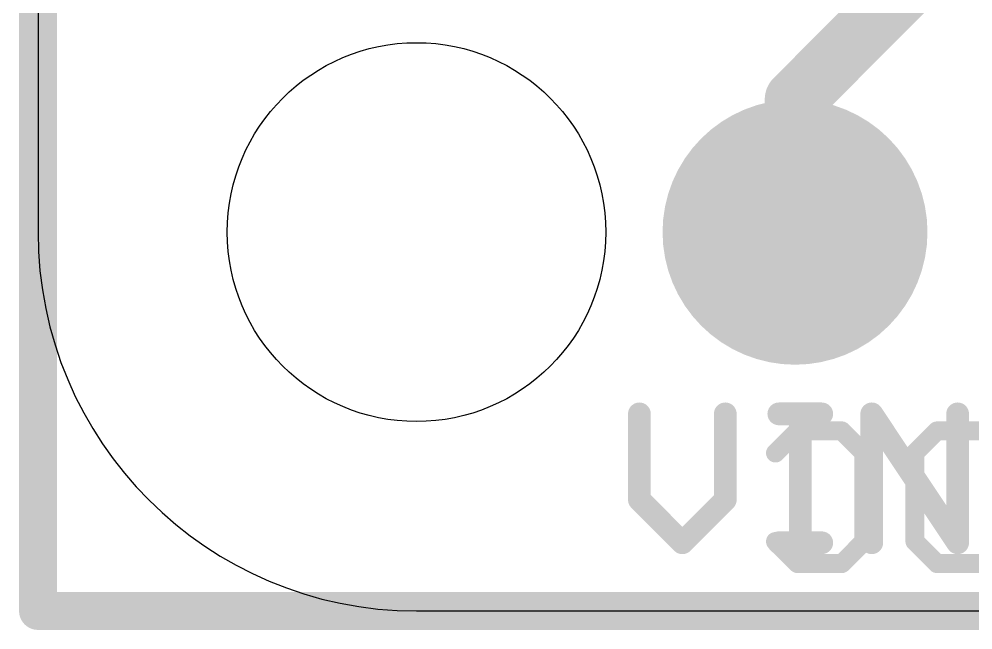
# Model space of a CAD drawing. Extents: x -0.1 to 25.5, y -0.1 to 17.9.
# Drawn here: x -0.13 to 6.27, y -0.13 to 3.97 of the extents above; entities that cross this region are included whole.
import ezdxf

# ---------------------------------------------------------------- set-up
doc = ezdxf.new("R2010")
doc.units = 0
for name, color, linetype in [('1', 12, 'CONTINUOUS'), ('16', 5, 'CONTINUOUS'), ('17', 110, 'CONTINUOUS'), ('20', 53, 'CONTINUOUS'), ('21', 40, 'CONTINUOUS'), ('22', 6, 'CONTINUOUS')]:
    doc.layers.add(name, color=color, linetype=linetype)

# ---------------------------------------------------------------- blocks, each defined once
blk = doc.blocks.new('ROUNDP')
at = {"const_width": 0.5}
blk.add_lwpolyline([(0, -0.25, 1), (0, 0.25, 1), (0, -0.25)], format="xyb", dxfattribs=at)

msp = doc.modelspace()

# ---------------------------------------------------------------- linework, layer by layer
at = {"layer": '1'}
for points, const_width in [([(0, 0), (0, 17.78)], 0.254), ([(6.7208, 5.0698), (5.08, 3.429)], 0.4064), ([(5.08, 3.429), (5.08, 2.54)], 0.4064), ([(25.4, 0), (0, 0)], 0.254)]:
    msp.add_lwpolyline(points, dxfattribs=dict(at, const_width=const_width))
for points, const_width in [([(5.1816, 3.429, 1), (4.9784, 3.429)], 0.2032), ([(5.0082, 3.5008, 1), (5.1518, 3.3572)], 0.2032), ([(4.9784, 2.54, 1), (5.1816, 2.54)], 0.2032), ([(0, 0.0635, 1), (0, -0.0635)], 0.127), ([(-0.0635, 0, 1), (0.0635, 0)], 0.127)]:
    msp.add_lwpolyline(points, format="xyb", dxfattribs=dict(at, const_width=const_width))
at = {"layer": '16', "const_width": 0.254}
for points in [[(0, 0), (0, 17.78)], [(25.4, 0), (0, 0)]]:
    msp.add_lwpolyline(points, dxfattribs=at)
at = {"layer": '16', "const_width": 0.127}
for points in [[(0, 0.0635, 1), (0, -0.0635)], [(-0.0635, 0, 1), (0.0635, 0)]]:
    msp.add_lwpolyline(points, format="xyb", dxfattribs=at)
at = {"layer": '20'}
for p, q in [((0, 15.24), (0, 2.54)), ((2.54, 0), (22.86, 0))]:
    msp.add_line(p, q, dxfattribs=at)
msp.add_circle((2.54, 2.54), 1.27, dxfattribs=at)
msp.add_arc((2.54, 2.54), 2.54, 180, 270, dxfattribs=at)
at = {"layer": '21', "const_width": 0.1524}
for points in [[(4.0358, 1.3215), (4.0358, 0.7453)], [(4.6121, 0.7453), (4.6121, 1.3215)], [(4.9714, 1.3215), (5.2595, 1.3215)], [(5.1154, 0.4572), (5.1154, 1.3215)], [(5.595, 0.4572), (5.595, 1.3215)], [(5.595, 1.3215), (6.1713, 0.4572)], [(6.1713, 0.4572), (6.1713, 1.3215)], [(4.0358, 0.7453), (4.324, 0.4572)], [(4.324, 0.4572), (4.6121, 0.7453)], [(4.9714, 0.4572), (5.2595, 0.4572)]]:
    msp.add_lwpolyline(points, dxfattribs=at)
at = {"layer": '21', "const_width": 0.0762}
for points in [[(4.0739, 1.3215, 1), (3.9977, 1.3215)], [(4.6502, 1.3215, 1), (4.574, 1.3215)], [(4.9714, 1.3596, 1), (4.9714, 1.2834)], [(5.1535, 1.3215, 1), (5.0773, 1.3215)], [(5.2595, 1.2834, 1), (5.2595, 1.3596)], [(5.6267, 1.3427, 1), (5.5633, 1.3004)], [(5.6331, 1.3215, 1), (5.5569, 1.3215)], [(6.2094, 1.3215, 1), (6.1332, 1.3215)], [(4.0628, 0.7723, 1), (4.0089, 0.7184)], [(3.9977, 0.7453, 1), (4.0739, 0.7453)], [(4.574, 0.7453, 1), (4.6502, 0.7453)], [(4.639, 0.7184, 1), (4.5851, 0.7723)], [(4.297, 0.4841, 1), (4.3509, 0.4303)], [(4.297, 0.4303, 1), (4.3509, 0.4841)], [(4.9714, 0.4953, 1), (4.9714, 0.4191)], [(5.2595, 0.4191, 1), (5.2595, 0.4953)], [(6.1396, 0.4361, 1), (6.203, 0.4783)], [(5.0773, 0.4572, 1), (5.1535, 0.4572)], [(5.5569, 0.4572, 1), (5.6331, 0.4572)], [(6.1332, 0.4572, 1), (6.2094, 0.4572)]]:
    msp.add_lwpolyline(points, format="xyb", dxfattribs=at)
at = {"layer": '22', "const_width": 0.127}
for points in [[(4.949, 1.059), (5.0973, 1.2073)], [(5.0973, 1.2073), (5.3939, 1.2073)], [(5.3939, 1.2073), (5.5422, 1.059)], [(5.8845, 1.059), (6.0328, 1.2073)], [(6.0328, 1.2073), (6.4777, 1.2073)], [(5.5422, 1.059), (5.5422, 0.4658)], [(5.8845, 0.4658), (5.8845, 1.059)], [(5.0973, 0.3175), (4.949, 0.4658)], [(5.5422, 0.4658), (5.3939, 0.3175)], [(6.0328, 0.3175), (5.8845, 0.4658)], [(5.3939, 0.3175), (5.0973, 0.3175)], [(6.4777, 0.3175), (6.0328, 0.3175)]]:
    msp.add_lwpolyline(points, dxfattribs=at)
at = {"layer": '22', "const_width": 0.0635}
for points in [[(5.0973, 1.239, 1), (5.0973, 1.1755)], [(5.1197, 1.1848, 1), (5.0748, 1.2297)], [(5.4163, 1.2297, 1), (5.3714, 1.1848)], [(5.3939, 1.1755, 1), (5.3939, 1.239)], [(6.0328, 1.239, 1), (6.0328, 1.1755)], [(6.0552, 1.1848, 1), (6.0103, 1.2297)], [(4.9265, 1.0814, 1), (4.9714, 1.0365)], [(5.5739, 1.059, 1), (5.5104, 1.059)], [(5.5197, 1.0365, 1), (5.5646, 1.0814)], [(5.9163, 1.059, 1), (5.8528, 1.059)], [(5.8621, 1.0814, 1), (5.907, 1.0365)], [(4.9714, 0.4882, 1), (4.9265, 0.4433)], [(5.5646, 0.4433, 1), (5.5197, 0.4882)], [(5.907, 0.4882, 1), (5.8621, 0.4433)], [(5.5104, 0.4658, 1), (5.5739, 0.4658)], [(5.8528, 0.4658, 1), (5.9163, 0.4658)], [(5.0973, 0.3493, 1), (5.0973, 0.2858)], [(5.0748, 0.295, 1), (5.1197, 0.34)], [(5.3714, 0.34, 1), (5.4163, 0.295)], [(5.3939, 0.2858, 1), (5.3939, 0.3493)], [(6.0328, 0.3493, 1), (6.0328, 0.2858)], [(6.0103, 0.295, 1), (6.0552, 0.34)]]:
    msp.add_lwpolyline(points, format="xyb", dxfattribs=at)

# ---------------------------------------------------------------- block references
at = {"layer": '17', "xscale": 1.778, "yscale": 1.778, "rotation": 90}
msp.add_blockref('ROUNDP', (5.08, 2.54), dxfattribs=at)
msp.add_blockref('ROUNDP', (5.08, 2.54), dxfattribs=at)

doc.saveas('drawing.dxf')
